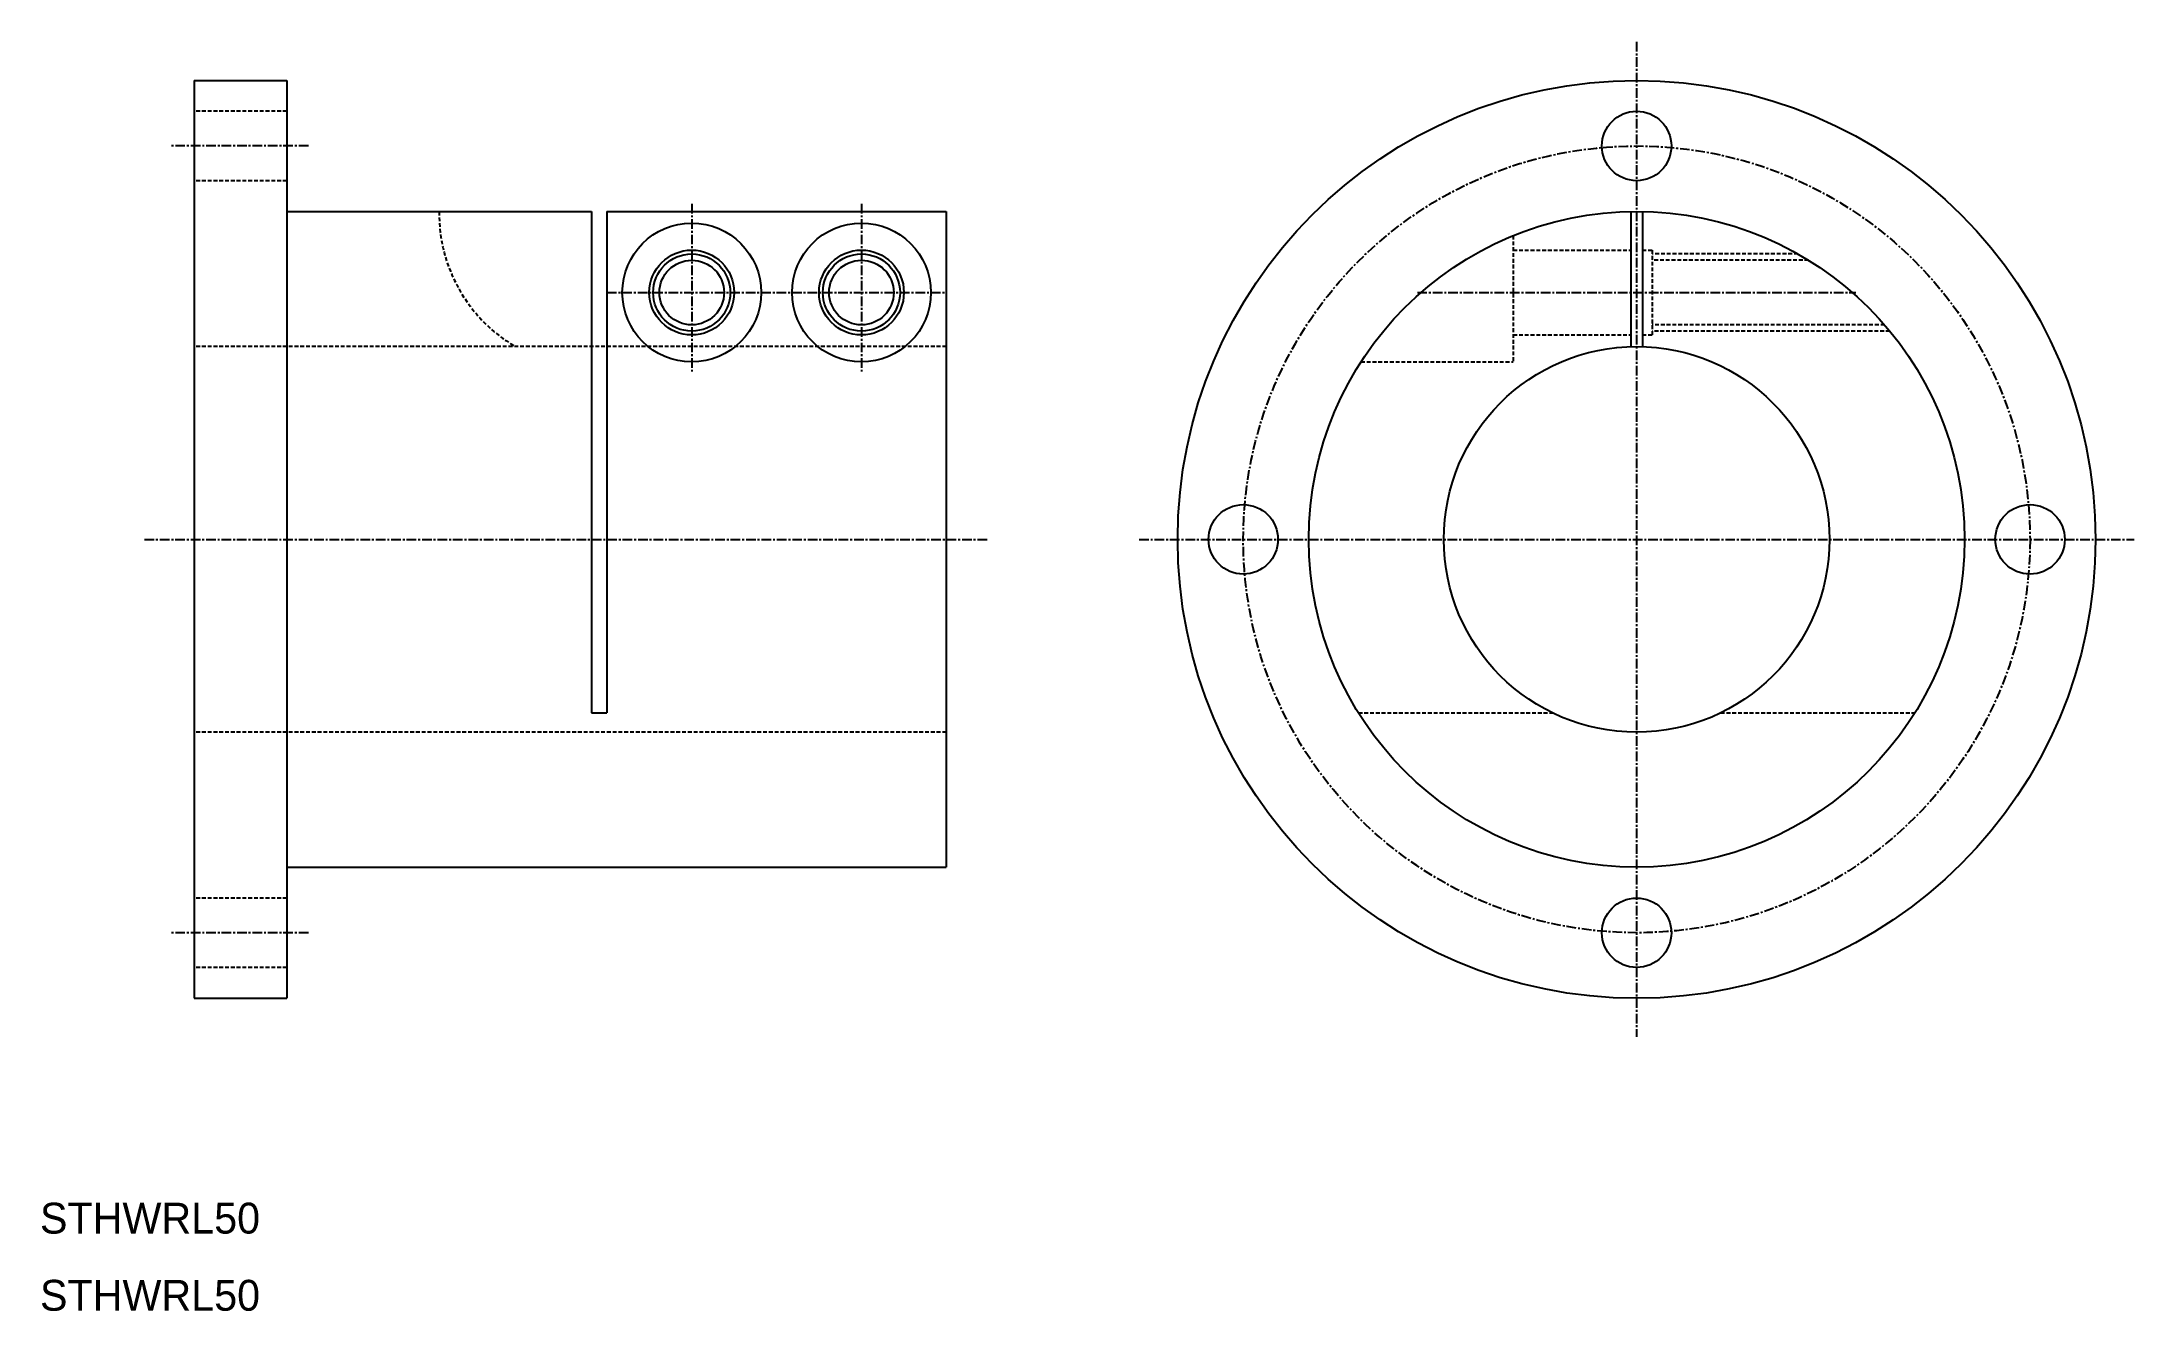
# Model space of a CAD drawing. Extents: x 10 to 281, y 10 to 174.
import ezdxf

# ---------------------------------------------------------------- set-up
doc = ezdxf.new("R2010")
doc.units = 0
doc.linetypes.add('CENTER', pattern=[2, 1.25, -0.25, 0.25, -0.25])
doc.linetypes.add('DASHED', pattern=[0.75, 0.5, -0.25])
doc.layers.get('0').update_dxf_attribs({"linetype": 'CONTINUOUS'})
doc.layers.add('CENTER', color=1, linetype='CENTER')

msp = doc.modelspace()

# ---------------------------------------------------------------- linework, layer by layer
at = {"color": 7, "linetype": 'CONTINUOUS'}
for p, q in [((30, 169.5), (30, 50.5)), ((30, 169.5), (42, 169.5)), ((42, 169.5), (42, 50.5)), ((42, 152.5), (81.5, 152.5)), ((81.5, 152.5), (81.5, 87.5)), ((83.5, 152.5), (83.5, 87.5)), ((83.5, 152.5), (127.5, 152.5)), ((127.5, 152.5), (127.5, 67.5)), ((216.25, 152.49), (216.25, 134.99)), ((217.75, 152.49), (217.75, 134.99)), ((81.5, 87.5), (83.5, 87.5)), ((42, 67.5), (127.5, 67.5)), ((30, 50.5), (42, 50.5))]:
    msp.add_line(p, q, dxfattribs=at)
at = {"color": 3, "linetype": 'DASHED'}
for p, q in [((42, 165.5), (30, 165.5)), ((42, 156.5), (30, 156.5)), ((201, 149.37), (201, 133)), ((201, 147.5), (216.25, 147.5)), ((217.75, 147.5), (219, 147.5)), ((219, 147.5), (219, 136.5)), ((237.91, 147), (219, 147)), ((239.28, 146.19), (219, 146.19)), ((201, 136.5), (216.25, 136.5)), ((217.75, 136.5), (219, 136.5)), ((249.14, 137.81), (219, 137.81)), ((249.82, 137), (219, 137)), ((127.5, 135), (30, 135)), ((181.26, 133), (201, 133)), ((180.94, 87.5), (206.1, 87.5)), ((227.9, 87.5), (253.06, 87.5)), ((127.5, 85), (30, 85)), ((42, 63.5), (30, 63.5)), ((42, 54.5), (30, 54.5))]:
    msp.add_line(p, q, dxfattribs=at)
at = {"color": 7, "linetype": 'CONTINUOUS'}
for centre, radius in [((217, 110), 59.5), ((217, 161), 4.5), ((217, 110), 42.5), ((94.5, 142), 9), ((116.5, 142), 9), ((94.5, 142), 5.5), ((116.5, 142), 5.5), ((94.5, 142), 4.19), ((116.5, 142), 4.19), ((217, 110), 25), ((166, 110), 4.5), ((268, 110), 4.5), ((217, 59), 4.5)]:
    msp.add_circle(centre, radius, dxfattribs=at)
at = {"color": 3, "linetype": 'CONTINUOUS'}
for centre in [(94.5, 142), (116.5, 142)]:
    msp.add_circle(centre, 5, dxfattribs=at)
at = {"color": 3, "linetype": 'DASHED'}
msp.add_arc((81.77, 152.26), 20.02, 179.3211, 239.5497, dxfattribs=at)
at = {"layer": 'CENTER', "color": 1, "linetype": 'CENTER'}
for p, q in [((217, 174.5), (217, 45.5)), ((44.8, 161), (26.85, 161)), ((94.5, 153.5), (94.5, 131.5)), ((116.5, 153.5), (116.5, 131.5)), ((83.5, 142), (127.5, 142)), ((188.57, 142), (245.43, 142)), ((23.54, 110), (132.79, 110)), ((152.5, 110), (281.5, 110)), ((44.8, 59), (26.85, 59))]:
    msp.add_line(p, q, dxfattribs=at)
msp.add_circle((217, 110), 51, dxfattribs=at)

# ---------------------------------------------------------------- texts
at = {"color": 7, "linetype": 'CONTINUOUS'}
for p in [(10, 20), (10, 10)]:
    msp.add_text('STHWRL50', height=4, dxfattribs=at).set_placement(p)

doc.saveas('drawing.dxf')
